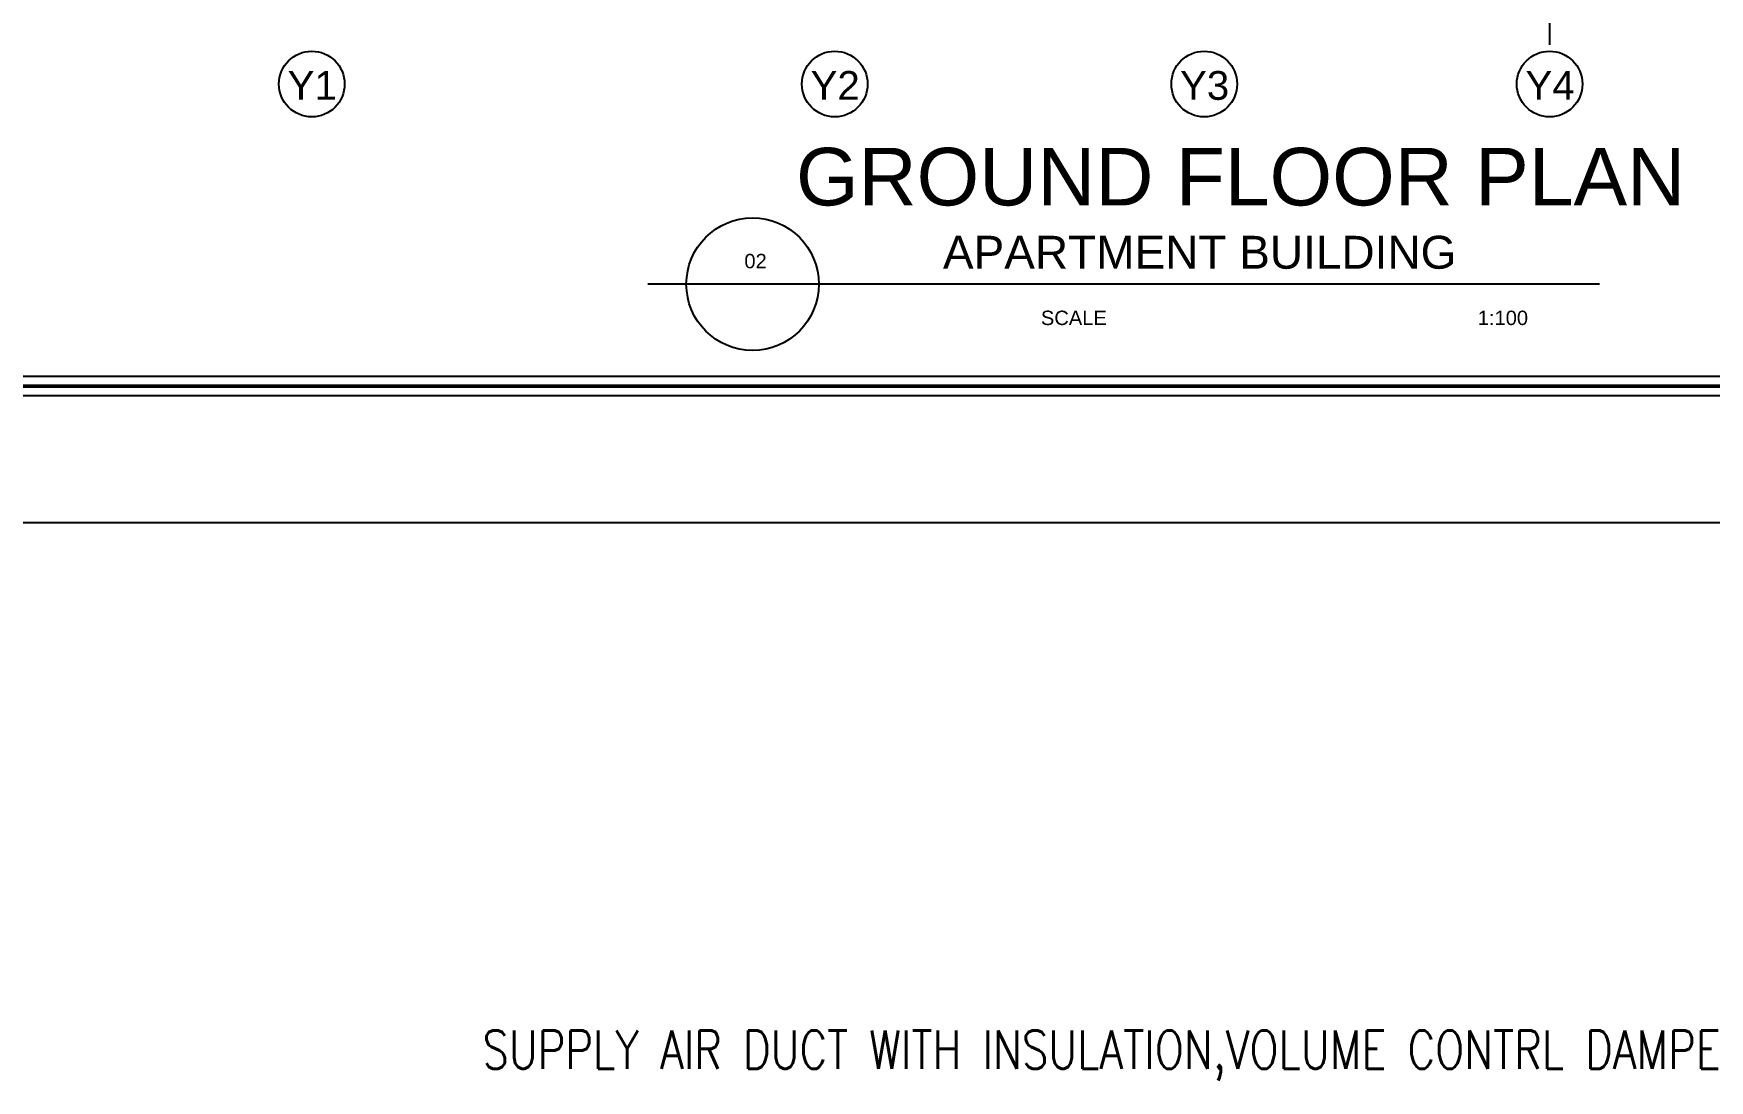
# Model space of a CAD drawing. Header units: millimetres. Extents: x -1288794 to 2153086, y -2701644 to -1428868.
# Drawn here: x 965109 to 982575, y -1525305 to -1514393 of the extents above; entities that cross this region are included whole.
import ezdxf
from ezdxf.enums import TextEntityAlignment as Align

# ---------------------------------------------------------------- set-up
doc = ezdxf.new("R2010")
doc.units = ezdxf.units.MM
doc.header["$LTSCALE"] = 100
doc.linetypes.add('CENTER', pattern=[50.8, 31.75, -6.35, 6.35, -6.35])
for name, color, linetype in [('A-ANNO-SYMB', 33, 'Continuous'), ('A-ANNO-TEXT', 8, 'Continuous'), ('A-GRID', 253, 'CENTER'), ('AC-SAD TEXT', 3, 'Continuous'), ('LOGO LINE', 7, 'Continuous'), ('LOGO1LINE', 7, 'Continuous'), ('TEXT', 4, 'Continuous')]:
    doc.layers.add(name, color=color, linetype=linetype)
doc.styles.add('ISTILO', font='sanss___.ttf', dxfattribs={"width": 0.8, "height": 400})
doc.styles.add('SANSSERIF', font='sas_____.pfb')
doc.styles.add('SIMPLEX', font='simplex.shx', dxfattribs={"width": 0.8})

msp = doc.modelspace()

# ---------------------------------------------------------------- linework, layer by layer
at = {"layer": 'A-ANNO-SYMB', "ltscale": 3}
for centre in [(968008.8, -1514919.1), (973458.8, -1514919.1), (977308.8, -1514919.1), (980908.8, -1514919.1)]:
    msp.add_circle(centre, 342.2, dxfattribs=at)
at = {"layer": 'A-GRID', "ltscale": 0.1}
msp.add_line((980908.8, -1466442.6), (980908.8, -1514577), dxfattribs=at)
at = {"layer": 'LOGO LINE'}
msp.add_lwpolyline([(1022145, -1519493.9), (943387, -1519493.9), (943387, -1463806.4), (1022145, -1463806.4)], close=True, dxfattribs=at)
at = {"layer": 'LOGO1LINE'}
for points in [[(1020819.1, -1518168), (944712.9, -1518168), (944712.9, -1465132.3), (1020819.1, -1465132.3)], [(1010510.4, -1517969.1), (944911.8, -1517969.1), (944911.8, -1465331.1), (1010510.4, -1465331.1)]]:
    msp.add_lwpolyline(points, close=True, dxfattribs=at)
at = {"layer": 'LOGO1LINE', "const_width": 39.8}
msp.add_lwpolyline([(1020719.7, -1518068.5), (944812.3, -1518068.5), (944812.3, -1465231.7), (1020719.7, -1465231.7)], close=True, dxfattribs=at)
at = {"layer": 'TEXT', "linetype": 'Continuous', "ltscale": 3}
msp.add_line((981429.7, -1517005.2), (971511.4, -1517005.2), dxfattribs=at)
msp.add_circle((972602.6, -1517005.2), 690.6, dxfattribs=at)

# ---------------------------------------------------------------- texts
at = {"layer": 'A-ANNO-TEXT', "style": 'SANSSERIF'}
for s, height, p in [('Y1', 300, (968013.4, -1515083.7)), ('Y2', 300, (973463.4, -1515083.7)), ('Y3', 300, (977313.4, -1515083.7)), ('Y4', 300, (980913.4, -1515083.7)), ('02', 150, (972633.5, -1516839.2)), ('SCALE', 150, (975950.7, -1517431.3)), ('1:100', 150, (980421.9, -1517431.3))]:
    msp.add_text(s, height=height, dxfattribs=at).set_placement(p, align=Align.CENTER)
at = {"layer": 'AC-SAD TEXT', "color": 4, "style": 'SIMPLEX', "width": 0.8}
msp.add_text('SUPPLY AIR DUCT WITH INSULATION,VOLUME CONTRL DAMPER', height=400, dxfattribs=at).set_placement((969787, -1525182.8))
at = {"layer": 'TEXT', "color": 7, "style": 'ISTILO'}
for s, height, p in [('GROUND FLOOR PLAN', 600, (973055.1, -1516184.5)), ('APARTMENT BUILDING', 343, (974586.2, -1516844.2, 0))]:
    msp.add_text(s, height=height, dxfattribs=at).set_placement(p)

doc.saveas('drawing.dxf')
